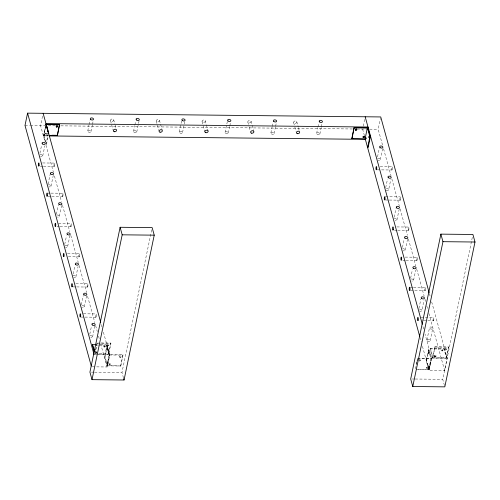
<?xml version="1.0" encoding="UTF-8"?>
<svg xmlns="http://www.w3.org/2000/svg" width="500" height="500" viewBox="0 0 500 500"><rect width="100%" height="100%" fill="white"/><g stroke="black" fill="none" stroke-linecap="round" stroke-linejoin="round"><path stroke-width="0.38" stroke-dasharray="2.5 1.88" d="M42.525 116.206L40.562 125.625L45.119 142.162M45.656 125.019L43.388 135.881L48.069 135.931M39.925 153.244L41.581 145.281M45.587 126.044L43.625 135.456L48.2 135.506M45.656 127.194L44 135.162L46.494 144.213L46.031 144.206L48.144 134.069M42.713 156L44.825 145.863M46.494 144.213L48.15 136.244M48.081 184.137L50.044 174.725M51.025 186.169L53.288 175.306M56.394 214.312L58.356 204.894M59.337 216.337L61.6 205.475M87.731 130.969L88.944 125.175M89.094 124.456L90 120.106M64.7 244.481L66.513 235.787M90.981 131.55L92.338 125.031M92.487 124.306L93.244 120.688M67.644 246.506L69.906 235.644M73.162 273.925L74.825 265.956M75.956 276.675L78.069 266.537M81.319 304.819L83.281 295.406M84.262 306.844L86.531 295.981M89.781 334.263L91.444 326.3M133.512 131.463L134.719 125.669M134.869 124.944L135.625 121.325M92.575 337.019L94.838 326.156M136.756 132.044L139.019 121.181M95.044 353.038L95.5 350.869M95.65 350.144L97.156 342.9L98.681 342.919M97.156 342.9L94.975 354.062L108.713 354.212L110.894 343.05L99.444 342.925M96.156 352.456L96.231 352.094M103.65 346.519L103.725 346.163M105.037 346.769L105.113 346.406M108.713 354.212L106.294 344.8L100.95 344.744M120.8 365.994L106.981 365.544L109.244 354.681L122.981 354.825L120.8 365.994L107.062 365.844L104.575 356.794L106.838 345.931L107.294 345.938L109.787 354.988L107.525 365.85L105.031 356.8L107.294 345.938M108.625 353.913L110.894 343.05M107.062 365.844L109.331 354.981L106.838 345.931M92.256 366.819L107.044 366.981L109.612 354.669L103.188 331.362M120.712 365.688L122.981 354.825M123.481 377.944L121.969 372.456L151.838 229.144M179.288 131.956L181.55 121.094M182.531 132.537L184.8 121.675M225.062 132.45L227.331 121.587M228.312 133.031L229.669 126.512M229.819 125.787L230.575 122.163M270.844 132.944L272.05 127.15M272.2 126.425L272.956 122.8M274.088 133.519L275.444 127.006M275.6 126.281L276.2 123.381M316.619 133.431L317.825 127.638M317.981 126.919L318.731 123.294M319.869 134.012L321.225 127.494M321.375 126.769L322.131 123.15M363.212 126.188L364.719 118.95M382.519 145.044L378.169 129.256L380.438 118.394M377.531 156.875L379.338 148.188M380.325 159.631L382.587 148.769M385.688 187.769L387.5 179.081M386.081 190.244A1.65 1.025 11.8 0 0 388.631 189.8L390.744 179.662M394.15 217.219L395.962 208.525M396.944 219.969L399.206 209.106M402.463 247.387L404.269 238.694M405.25 250.138L407.519 239.275M410.619 278.281L412.431 269.587M413.562 280.306L415.675 270.169M418.931 308.45L420.894 299.037M419.325 310.925A1.65 1.025 11.8 0 0 421.875 310.475L423.988 300.338M416.838 361.981L415.412 369.525M416.994 361.256L417.444 359.081M416.469 364.456L416.925 362.281M417.075 361.556L417.525 359.387M426.938 340.069L429.5 327.756M430.181 340.65L432.75 328.338M428.462 349.75L430.95 358.806L428.688 369.669L426.194 360.613L428.462 349.75L428.919 349.756L431.413 358.806L429.144 369.669L416.175 369.531M429.144 369.669L426.656 360.619L428.919 349.756M430.281 348.881L430.356 348.519L444.087 348.669L446.581 357.719L432.694 357.631L434.956 346.769L448.688 346.919L446.506 358.081L432.775 357.931L430.281 348.881L444.012 349.031L446.506 358.081M431.688 301.906L447.219 358.3L444.65 370.613L429.087 370.444L431.656 358.131L425.025 334.069M432.775 357.931L434.956 346.769M433.95 356.325L434.025 355.962M435.344 356.575L435.419 356.213M441.444 350.394L441.519 350.031M442.837 350.637L442.912 350.275M444.012 349.031L444.087 348.669M446.425 357.781L448.688 346.919M444.438 385.487L442.738 379.312L472.444 236.762M44.387 135.519L44.281 134.194L44.3 135.55L44.844 135.525L44.95 134.613L44.325 134.15M107.537 363.194C107.181 359.769 106.756 365.431 107.519 361.831M428.55 353.738C428.994 352.931 428.175 351.681 428.356 353.481C429.062 354.787 429.631 351.881 428.531 352.375M428.7 367.013C429.144 366.206 428.331 364.956 428.506 366.756C429.225 368.069 429.775 365.15 428.688 365.65M44.781 134.156L44.8 135.562M47.494 132.944L47.512 134.35M106.912 348.556C107 353.819 108.088 345.006 106.881 349.956M107.325 348.55L107.338 349.956M107.037 363.231L107.062 361.831M428.994 352.381L428.963 353.781M429.1 365.65L429.119 367.056M25 125.456L29.669 125.506M30.45 125.512L45.244 125.675M48.362 125.706L55.381 125.781M60.838 125.844L352.469 128.975M357.15 129.031L366.5 129.131M369.613 129.162L378.169 129.256M48.119 135.206L43.544 135.156L45.456 142.119M42.619 162.956L54.294 163.081M380.225 166.588L391.9 166.713M40.325 166.213L42.656 166.238M43.438 166.25L54.331 166.363M377.15 169.838L391.938 169.994M47.819 193.088L50.15 193.113M50.931 193.125L62.606 193.25M385.425 196.719L400.213 196.881M47.856 196.375L50.969 196.406M51.744 196.419L62.644 196.531M385.462 200.006L388.575 200.037M389.356 200.05L400.25 200.162M58.463 223.281L70.912 223.419M396.85 226.925L408.519 227.05M56.944 226.55L59.281 226.575M60.056 226.588L70.95 226.706M394.55 230.181L396.887 230.212M397.663 230.219L408.556 230.338M67.55 253.463L79.225 253.588M405.156 257.094L416.831 257.219M68.369 256.756L79.262 256.875M402.863 260.356L405.194 260.381M405.975 260.387L416.869 260.506M75.862 283.631L87.531 283.756M410.356 287.231L412.688 287.256M413.469 287.262L425.144 287.387M72.787 286.881L75.9 286.919M76.675 286.925L87.569 287.044M410.394 290.512L425.181 290.675M83.394 313.794L95.844 313.925M421 317.425L433.45 317.556M81.094 317.056L84.206 317.087M84.987 317.094L95.881 317.213M423.375 320.737L433.488 320.844M97.244 343.2L110.975 343.35M435.037 347.069L448.769 347.219M96.3 345.056L97.825 345.069M98.588 345.081L106.219 345.163M94.894 353.762L108.787 353.85L106.294 344.8M94.044 354.5L109.612 354.669M431.656 358.131L447.219 358.3M109.331 354.981L123.062 355.131M417.594 358.356L431.325 358.506L429.062 369.369L416.094 369.231M417.675 358.663L431.413 358.806M104.575 356.794L105.031 356.8M426.194 360.613L426.656 360.619M91.45 372.131L93.744 372.156M94.506 372.163L121.969 372.456M412.219 378.988L414.506 379.012M415.269 379.019L442.738 379.312M446.712 348.569A0.706 0.531 -15.4 0 1 445.737 349.225A0.706 0.531 -15.4 0 1 445.619 348.312A0.706 0.531 -15.4 0 1 446.712 348.569L446.8 348.869A0.706 0.531 -15.4 0 1 445.819 349.525A0.706 0.531 -15.4 0 1 445.7 348.619A0.706 0.531 -15.4 0 1 446.8 348.869M429.406 293.637L430.444 297.394M383.556 148.806L391.012 175.869M391.838 178.881L399.294 205.95M400.125 208.956L407.375 235.269M408.406 239.031L415.863 266.1M416.694 269.106L424.15 296.175M424.975 299.181L425.6 301.438M426.844 305.95L427.669 308.956M428.913 313.469L444.65 370.613M436.05 355.712A0.706 0.531 -15.4 0 1 435.069 356.369A0.706 0.531 -15.4 0 1 434.95 355.456A0.706 0.531 -15.4 0 1 436.05 355.712L436.131 356.012A0.706 0.531 -15.4 0 1 435.156 356.669A0.706 0.531 -15.4 0 1 435.037 355.756A0.706 0.531 -15.4 0 1 436.131 356.012M430.356 348.519L432.85 357.575M422.956 326.55L423.781 329.562M362.606 129.088L364.469 135.856M419.975 337.362L421.219 341.869M422.463 346.381L429.087 370.444M427.844 367.4A0.706 0.531 -15.4 0 1 426.863 368.056A0.706 0.531 -15.4 0 1 426.744 367.144A0.706 0.531 -15.4 0 1 427.844 367.4L427.925 367.7A0.706 0.531 -15.4 0 1 426.95 368.356A0.706 0.531 -15.4 0 1 426.831 367.45A0.706 0.531 -15.4 0 1 427.925 367.7M296.837 121.881A1.65 1.231 -15.4 0 1 294.556 123.413A1.65 1.231 -15.4 0 1 294.281 121.281A1.65 1.231 -15.4 0 1 296.837 121.881L298.25 127.013M298.456 127.744L299.462 131.406M293.606 122.506L294.619 126.169M294.819 126.9L296.031 131.294M251.062 121.388A1.65 1.231 -15.4 0 1 248.775 122.919A1.65 1.231 -15.4 0 1 248.5 120.794A1.65 1.231 -15.4 0 1 251.062 121.388L253.888 131.644M247.831 122.013L249.044 126.406M249.244 127.137L250.456 131.537M205.287 120.894A1.65 1.231 -15.4 0 1 203 122.425A1.65 1.231 -15.4 0 1 202.725 120.3A1.65 1.231 -15.4 0 1 205.287 120.894L208.113 131.156M202.056 121.519L204.881 131.775M159.506 120.406A1.65 1.231 -15.4 0 1 157.225 121.938A1.65 1.231 -15.4 0 1 156.944 119.806A1.65 1.231 -15.4 0 1 159.506 120.406L162.131 129.931M156.275 121.025L158.9 130.55M113.731 119.913A1.65 1.231 -15.4 0 1 111.444 121.444A1.65 1.231 -15.4 0 1 111.169 119.312A1.65 1.231 -15.4 0 1 113.731 119.913L114.944 124.306M115.144 125.037L116.356 129.438M110.5 120.538L113.125 130.062M121.006 356.481A0.706 0.531 -15.4 0 1 120.025 357.137A0.706 0.531 -15.4 0 1 119.906 356.225A0.706 0.531 -15.4 0 1 121.006 356.481L121.088 356.781A0.706 0.531 -15.4 0 1 120.106 357.438A0.706 0.531 -15.4 0 1 119.994 356.525A0.706 0.531 -15.4 0 1 121.088 356.781M108.919 344.7A0.706 0.531 -15.4 0 1 107.938 345.356A0.706 0.531 -15.4 0 1 107.819 344.444A0.706 0.531 -15.4 0 1 108.919 344.7L109 345A0.706 0.531 -15.4 0 1 108.019 345.656A0.706 0.531 -15.4 0 1 107.9 344.744A0.706 0.531 -15.4 0 1 109 345M101.325 324.594L101.95 326.85M46.9 133.238A0.706 0.531 -15.4 0 1 45.919 133.894A0.706 0.531 -15.4 0 1 45.8 132.981A0.706 0.531 -15.4 0 1 46.9 133.238L46.981 133.537A0.706 0.531 -15.4 0 1 46 134.194A0.706 0.531 -15.4 0 1 45.888 133.281A0.706 0.531 -15.4 0 1 46.981 133.537M110.344 363.625A0.706 0.531 -15.4 0 1 109.362 364.281A0.706 0.531 -15.4 0 1 109.244 363.369A0.706 0.531 -15.4 0 1 110.344 363.625L110.425 363.925A0.706 0.531 -15.4 0 1 109.444 364.581A0.706 0.531 -15.4 0 1 109.325 363.669A0.706 0.531 -15.4 0 1 110.425 363.925M45.95 145.175L53.406 172.237M54.438 176L61.481 201.562M62.519 205.325L69.769 231.637M70.8 235.4L78.256 262.469M79.088 265.475L86.544 292.544M87.575 296.3L94.825 322.619M95.656 325.625L97.312 331.644M98.556 336.15L99.381 339.162M100.625 343.669L107.044 366.981M419.344 360.025A0.706 0.531 -15.4 0 1 420.288 360.431A0.706 0.531 -15.4 0 1 419.3 361.019M419.438 359.669A0.706 0.531 -15.4 0 1 420.2 360.131A0.706 0.531 -15.4 0 1 419.394 360.737M96.531 352.531A0.706 0.438 11.8 0 1 96.8 351.769M96.219 352.694A0.706 0.438 11.8 0 1 96.906 352.144M419.556 309.163A1.65 1.025 11.8 0 1 421.875 310.475M411.244 278.994A1.65 1.025 11.8 0 1 413.544 280.038A1.65 1.025 11.8 0 1 411.806 281.031M402.575 248.925A1.65 1.025 11.8 0 1 405.231 249.869A1.65 1.025 11.8 0 1 403.081 250.756M394.269 218.756A1.65 1.025 11.8 0 1 396.869 219.556A1.65 1.025 11.8 0 1 395.188 220.694M386.312 188.487A1.65 1.025 11.8 0 1 388.631 189.8M377.644 158.419A1.65 1.025 11.8 0 1 380.3 159.356A1.65 1.025 11.8 0 1 378.15 160.244M89.9 335.8A1.65 1.025 11.8 0 1 92.506 336.606A1.65 1.025 11.8 0 1 90.819 337.744M81.95 305.531A1.65 1.025 11.8 0 1 84.244 306.575A1.65 1.025 11.8 0 1 82.506 307.575M82.094 307.462A1.65 1.025 11.8 0 1 81.713 307.294M72.994 275.631A1.65 1.025 11.8 0 1 75.138 275.587A1.65 1.025 11.8 0 1 75.812 277.006A1.65 1.025 11.8 0 1 73.781 277.294M64.969 245.294A1.65 1.025 11.8 0 1 67.625 246.238A1.65 1.025 11.8 0 1 65.475 247.125M57.019 215.025A1.65 1.025 11.8 0 1 59.312 216.062A1.65 1.025 11.8 0 1 57.581 217.062M48.35 184.956A1.65 1.025 11.8 0 1 51.006 185.894A1.65 1.025 11.8 0 1 48.85 186.781M40.038 154.787A1.65 1.025 11.8 0 1 42.694 155.725A1.65 1.025 11.8 0 1 40.544 156.613M434.194 356.306A0.706 0.438 11.8 0 0 435.381 356.319A0.706 0.438 11.8 0 0 434.6 355.637A0.706 0.438 11.8 0 0 434.194 356.306M441.688 350.375A0.706 0.438 11.8 0 0 442.875 350.387A0.706 0.438 11.8 0 0 442.094 349.7A0.706 0.438 11.8 0 0 441.688 350.375M434.113 356.669A0.706 0.438 11.8 0 0 435.306 356.681A0.706 0.438 11.8 0 0 434.525 356A0.706 0.438 11.8 0 0 434.113 356.669M441.606 350.737A0.706 0.438 11.8 0 0 442.8 350.75A0.706 0.438 11.8 0 0 442.019 350.062A0.706 0.438 11.8 0 0 441.606 350.737M103.888 346.506A0.706 0.438 11.8 0 0 105.075 346.519A0.706 0.438 11.8 0 0 104.294 345.831A0.706 0.438 11.8 0 0 103.888 346.506M103.812 346.869A0.706 0.438 11.8 0 0 105 346.881A0.706 0.438 11.8 0 0 104.219 346.194A0.706 0.438 11.8 0 0 103.812 346.869M88.112 131.775A1.65 1.025 11.8 0 0 90.887 131.806A1.65 1.025 11.8 0 0 89.062 130.206A1.65 1.025 11.8 0 0 88.112 131.775M133.894 132.269A1.65 1.025 11.8 0 0 136.669 132.294A1.65 1.025 11.8 0 0 134.844 130.7A1.65 1.025 11.8 0 0 133.894 132.269M179.669 132.756A1.65 1.025 11.8 0 0 182.444 132.787A1.65 1.025 11.8 0 0 180.619 131.188A1.65 1.025 11.8 0 0 179.669 132.756M225.444 133.25A1.65 1.025 11.8 0 0 228.219 133.281A1.65 1.025 11.8 0 0 226.4 131.681A1.65 1.025 11.8 0 0 225.444 133.25M271.225 133.744A1.65 1.025 11.8 0 0 274 133.775A1.65 1.025 11.8 0 0 272.175 132.175A1.65 1.025 11.8 0 0 271.225 133.744M317 134.238A1.65 1.025 11.8 0 0 319.775 134.269A1.65 1.025 11.8 0 0 317.95 132.669A1.65 1.025 11.8 0 0 317 134.238M429.881 328.562A1.65 1.025 11.8 0 0 432.656 328.587A1.65 1.025 11.8 0 0 430.838 326.987A1.65 1.025 11.8 0 0 429.881 328.562M427.319 340.869A1.65 1.025 11.8 0 0 430.094 340.9A1.65 1.025 11.8 0 0 428.269 339.3A1.65 1.025 11.8 0 0 427.319 340.869M433.762 320.256A1.65 0.394 -89.4 0 0 433.556 317.575A1.65 0.394 -89.4 0 0 433.094 319.769A1.65 0.394 -89.4 0 0 433.762 320.256M425.45 290.087A1.65 0.394 -89.4 0 0 425.244 287.406A1.65 0.394 -89.4 0 0 424.787 289.6A1.65 0.394 -89.4 0 0 425.45 290.087M417.144 259.919A1.65 0.394 -89.4 0 0 416.931 257.238A1.65 0.394 -89.4 0 0 416.475 259.431A1.65 0.394 -89.4 0 0 417.144 259.919M408.831 229.75A1.65 0.394 -89.4 0 0 408.625 227.069A1.65 0.394 -89.4 0 0 408.169 229.262A1.65 0.394 -89.4 0 0 408.831 229.75M400.519 199.581A1.65 0.394 -89.4 0 0 400.312 196.9A1.65 0.394 -89.4 0 0 399.856 199.094A1.65 0.394 -89.4 0 0 400.519 199.581M392.212 169.406A1.65 0.394 -89.4 0 0 392 166.725A1.65 0.394 -89.4 0 0 391.544 168.925A1.65 0.394 -89.4 0 0 392.212 169.406M96.156 316.625A1.65 0.394 -89.4 0 0 95.944 313.944A1.65 0.394 -89.4 0 0 95.487 316.137A1.65 0.394 -89.4 0 0 96.156 316.625M87.844 286.456A1.65 0.394 -89.4 0 0 87.638 283.775A1.65 0.394 -89.4 0 0 87.181 285.969A1.65 0.394 -89.4 0 0 87.844 286.456M79.531 256.288A1.65 0.394 -89.4 0 0 79.325 253.606A1.65 0.394 -89.4 0 0 78.869 255.8A1.65 0.394 -89.4 0 0 79.531 256.288M71.225 226.119A1.65 0.394 -89.4 0 0 71.019 223.438A1.65 0.394 -89.4 0 0 70.556 225.631A1.65 0.394 -89.4 0 0 71.225 226.119M62.912 195.95A1.65 0.394 -89.4 0 0 62.706 193.269A1.65 0.394 -89.4 0 0 62.25 195.463A1.65 0.394 -89.4 0 0 62.912 195.95M54.606 165.775A1.65 0.394 -89.4 0 0 54.394 163.094A1.65 0.394 -89.4 0 0 53.938 165.294A1.65 0.394 -89.4 0 0 54.606 165.775"/><path stroke-width="0.75" d="M369.406 136.775L369.519 137.769M429.2 292.887L380.737 116.944L27.569 113.144L25 125.456L91.275 366.062M48.963 135.512L57.356 135.606L59.538 124.444L45.806 124.294L46.956 128.469M57.356 135.606L59.538 124.444M95.612 344.688L92.556 344.65L92.481 345.012L94.4 351.975M120.113 227.275L89.925 372.113L92.006 379.656L124.05 380L154.231 235.162L152.156 227.619L120.113 227.275L122.188 234.819L92.006 379.656M365.675 138.887L351.856 138.438L354.125 127.575L367.856 127.719L370.35 136.775L368.081 147.637L367.625 147.631L369.888 136.769L367.4 127.719M351.944 138.737L354.125 127.575M365.288 137.856L367.244 128.438M367.694 128.481L368 127.031L45.956 123.569M367.638 129.469L367.938 128.025L354.206 127.875M440.881 234.131L410.694 378.969L412.769 386.512L444.812 386.856L475 242.019L472.925 234.475L440.881 234.131L442.956 241.675L412.769 386.512M369.606 137.738L369.719 136.831M45.888 124.594L59.619 124.744M48.3 133.344L48.756 133.35L46.262 124.3M369.888 136.769L370.35 136.775M51.931 135.244L57.275 135.306M351.856 138.438L353.381 138.45M49.625 135.95L365.431 139.344M122.188 234.819L154.231 235.162M442.956 241.675L475 242.019M365.175 116.775L422.331 324.3M365.131 138.581L419.769 336.606M123.669 378.631L124.05 380M43.131 113.312L100.706 322.337M47.337 129.863L47.912 131.95M92.556 344.65L94.475 351.613M27.569 113.144L94.044 354.5M57.312 125.763A0.706 0.531 -15.4 0 1 57.275 126.619A0.706 0.531 -15.4 0 1 56.219 126.494M56.238 126.081A0.706 0.531 -15.4 0 1 56.625 125.75M363.969 136.225A0.706 0.531 -15.4 0 1 364.338 136.85A0.706 0.531 -15.4 0 1 363.506 137.287A0.706 0.531 -15.4 0 1 362.994 136.744M355.788 128.938A0.706 0.531 -15.4 0 1 356.725 129.275A0.706 0.531 -15.4 0 1 355.919 129.95A0.706 0.531 -15.4 0 1 355.4 129.262M365.763 138.156C365.95 140.519 366.275 136.375 365.763 138.156M368.931 136.95C369.125 139.312 369.438 135.162 368.931 136.95M90.681 119.462A1.65 1.025 11.8 0 0 93.456 119.494A1.65 1.025 11.8 0 0 91.631 117.894A1.65 1.025 11.8 0 0 90.681 119.462M136.456 119.956A1.65 1.025 11.8 0 0 139.231 119.987A1.65 1.025 11.8 0 0 137.406 118.387A1.65 1.025 11.8 0 0 136.456 119.956M182.237 120.45A1.65 1.025 11.8 0 0 185.012 120.475A1.65 1.025 11.8 0 0 183.188 118.881A1.65 1.025 11.8 0 0 182.237 120.45M228.012 120.938A1.65 1.025 11.8 0 0 230.787 120.969A1.65 1.025 11.8 0 0 228.962 119.369A1.65 1.025 11.8 0 0 228.012 120.938M273.788 121.431A1.65 1.025 11.8 0 0 276.562 121.463A1.65 1.025 11.8 0 0 274.738 119.862A1.65 1.025 11.8 0 0 273.788 121.431M319.569 121.925A1.65 1.025 11.8 0 0 322.344 121.956A1.65 1.025 11.8 0 0 320.519 120.356A1.65 1.025 11.8 0 0 319.569 121.925M114.269 131.7A1.65 1.231 -15.4 0 0 116.556 130.169A1.65 1.231 -15.4 0 0 113.994 129.575A1.65 1.231 -15.4 0 0 114.269 131.7M160.05 132.194A1.65 1.231 -15.4 0 0 162.331 130.662A1.65 1.231 -15.4 0 0 159.769 130.062A1.65 1.231 -15.4 0 0 160.05 132.194M205.825 132.688A1.65 1.231 -15.4 0 0 208.113 131.156A1.65 1.231 -15.4 0 0 205.55 130.556A1.65 1.231 -15.4 0 0 205.825 132.688M251.6 133.175A1.65 1.231 -15.4 0 0 253.888 131.644A1.65 1.231 -15.4 0 0 251.325 131.05A1.65 1.231 -15.4 0 0 251.6 133.175M297.381 133.669A1.65 1.231 -15.4 0 0 299.669 132.137A1.65 1.231 -15.4 0 0 297.106 131.544A1.65 1.231 -15.4 0 0 297.381 133.669M56.669 127.05A0.706 0.531 -15.4 0 0 57.65 126.394A0.706 0.531 -15.4 0 0 56.55 126.137A0.706 0.531 -15.4 0 0 56.669 127.05M421.575 298.387A1.65 1.025 11.8 0 0 424.35 298.419A1.65 1.025 11.8 0 0 422.525 296.819A1.65 1.025 11.8 0 0 421.575 298.387M413.263 268.219A1.65 1.025 11.8 0 0 416.037 268.25A1.65 1.025 11.8 0 0 414.212 266.65A1.65 1.025 11.8 0 0 413.263 268.219M404.956 238.05A1.65 1.025 11.8 0 0 407.731 238.081A1.65 1.025 11.8 0 0 405.906 236.481A1.65 1.025 11.8 0 0 404.956 238.05M396.644 207.881A1.65 1.025 11.8 0 0 399.419 207.913A1.65 1.025 11.8 0 0 397.594 206.312A1.65 1.025 11.8 0 0 396.644 207.881M388.331 177.712A1.65 1.025 11.8 0 0 391.106 177.744A1.65 1.025 11.8 0 0 389.288 176.144A1.65 1.025 11.8 0 0 388.331 177.712M380.025 147.544A1.65 1.025 11.8 0 0 382.8 147.569A1.65 1.025 11.8 0 0 380.975 145.975A1.65 1.025 11.8 0 0 380.025 147.544M418.194 320.087A1.65 0.394 -89.4 0 0 417.987 317.406A1.65 0.394 -89.4 0 0 417.531 319.6A1.65 0.394 -89.4 0 0 418.194 320.087M409.888 289.919A1.65 0.394 -89.4 0 0 409.681 287.238A1.65 0.394 -89.4 0 0 409.219 289.431A1.65 0.394 -89.4 0 0 409.888 289.919M401.575 259.75A1.65 0.394 -89.4 0 0 401.369 257.069A1.65 0.394 -89.4 0 0 400.913 259.262A1.65 0.394 -89.4 0 0 401.575 259.75M393.269 229.581A1.65 0.394 -89.4 0 0 393.056 226.9A1.65 0.394 -89.4 0 0 392.6 229.094A1.65 0.394 -89.4 0 0 393.269 229.581M384.956 199.412A1.65 0.394 -89.4 0 0 384.75 196.731A1.65 0.394 -89.4 0 0 384.294 198.925A1.65 0.394 -89.4 0 0 384.956 199.412M376.644 169.244A1.65 0.394 -89.4 0 0 376.438 166.562A1.65 0.394 -89.4 0 0 375.981 168.756A1.65 0.394 -89.4 0 0 376.644 169.244M92.275 324.925A1.65 1.025 11.8 0 0 95.05 324.956A1.65 1.025 11.8 0 0 93.225 323.356A1.65 1.025 11.8 0 0 92.275 324.925M83.969 294.756A1.65 1.025 11.8 0 0 86.744 294.788A1.65 1.025 11.8 0 0 84.919 293.188A1.65 1.025 11.8 0 0 83.969 294.756M75.656 264.587A1.65 1.025 11.8 0 0 78.431 264.619A1.65 1.025 11.8 0 0 76.606 263.019A1.65 1.025 11.8 0 0 75.656 264.587M67.344 234.419A1.65 1.025 11.8 0 0 70.119 234.45A1.65 1.025 11.8 0 0 68.3 232.85A1.65 1.025 11.8 0 0 67.344 234.419M59.037 204.25A1.65 1.025 11.8 0 0 61.812 204.281A1.65 1.025 11.8 0 0 59.988 202.681A1.65 1.025 11.8 0 0 59.037 204.25M50.725 174.081A1.65 1.025 11.8 0 0 53.5 174.112A1.65 1.025 11.8 0 0 51.675 172.512A1.65 1.025 11.8 0 0 50.725 174.081M42.419 143.912A1.65 1.025 11.8 0 0 45.194 143.938A1.65 1.025 11.8 0 0 43.369 142.344A1.65 1.025 11.8 0 0 42.419 143.912M80.588 316.456A1.65 0.394 -89.4 0 0 80.381 313.775A1.65 0.394 -89.4 0 0 79.925 315.969A1.65 0.394 -89.4 0 0 80.588 316.456M72.281 286.288A1.65 0.394 -89.4 0 0 72.069 283.606A1.65 0.394 -89.4 0 0 71.612 285.8A1.65 0.394 -89.4 0 0 72.281 286.288M63.969 256.119A1.65 0.394 -89.4 0 0 63.762 253.438A1.65 0.394 -89.4 0 0 63.306 255.631A1.65 0.394 -89.4 0 0 63.969 256.119M55.656 225.95A1.65 0.394 -89.4 0 0 55.45 223.269A1.65 0.394 -89.4 0 0 54.994 225.463A1.65 0.394 -89.4 0 0 55.656 225.95M47.35 195.781A1.65 0.394 -89.4 0 0 47.144 193.1A1.65 0.394 -89.4 0 0 46.681 195.294A1.65 0.394 -89.4 0 0 47.35 195.781M39.038 165.613A1.65 0.394 -89.4 0 0 38.831 162.931A1.65 0.394 -89.4 0 0 38.375 165.125A1.65 0.394 -89.4 0 0 39.038 165.613M363.475 137.575A0.706 0.531 -15.4 0 0 364.456 136.919A0.706 0.531 -15.4 0 0 363.356 136.662A0.706 0.531 -15.4 0 0 363.475 137.575M355.831 130.231A0.706 0.531 -15.4 0 0 356.806 129.575A0.706 0.531 -15.4 0 0 355.712 129.319A0.706 0.531 -15.4 0 0 355.831 130.231"/></g></svg>
